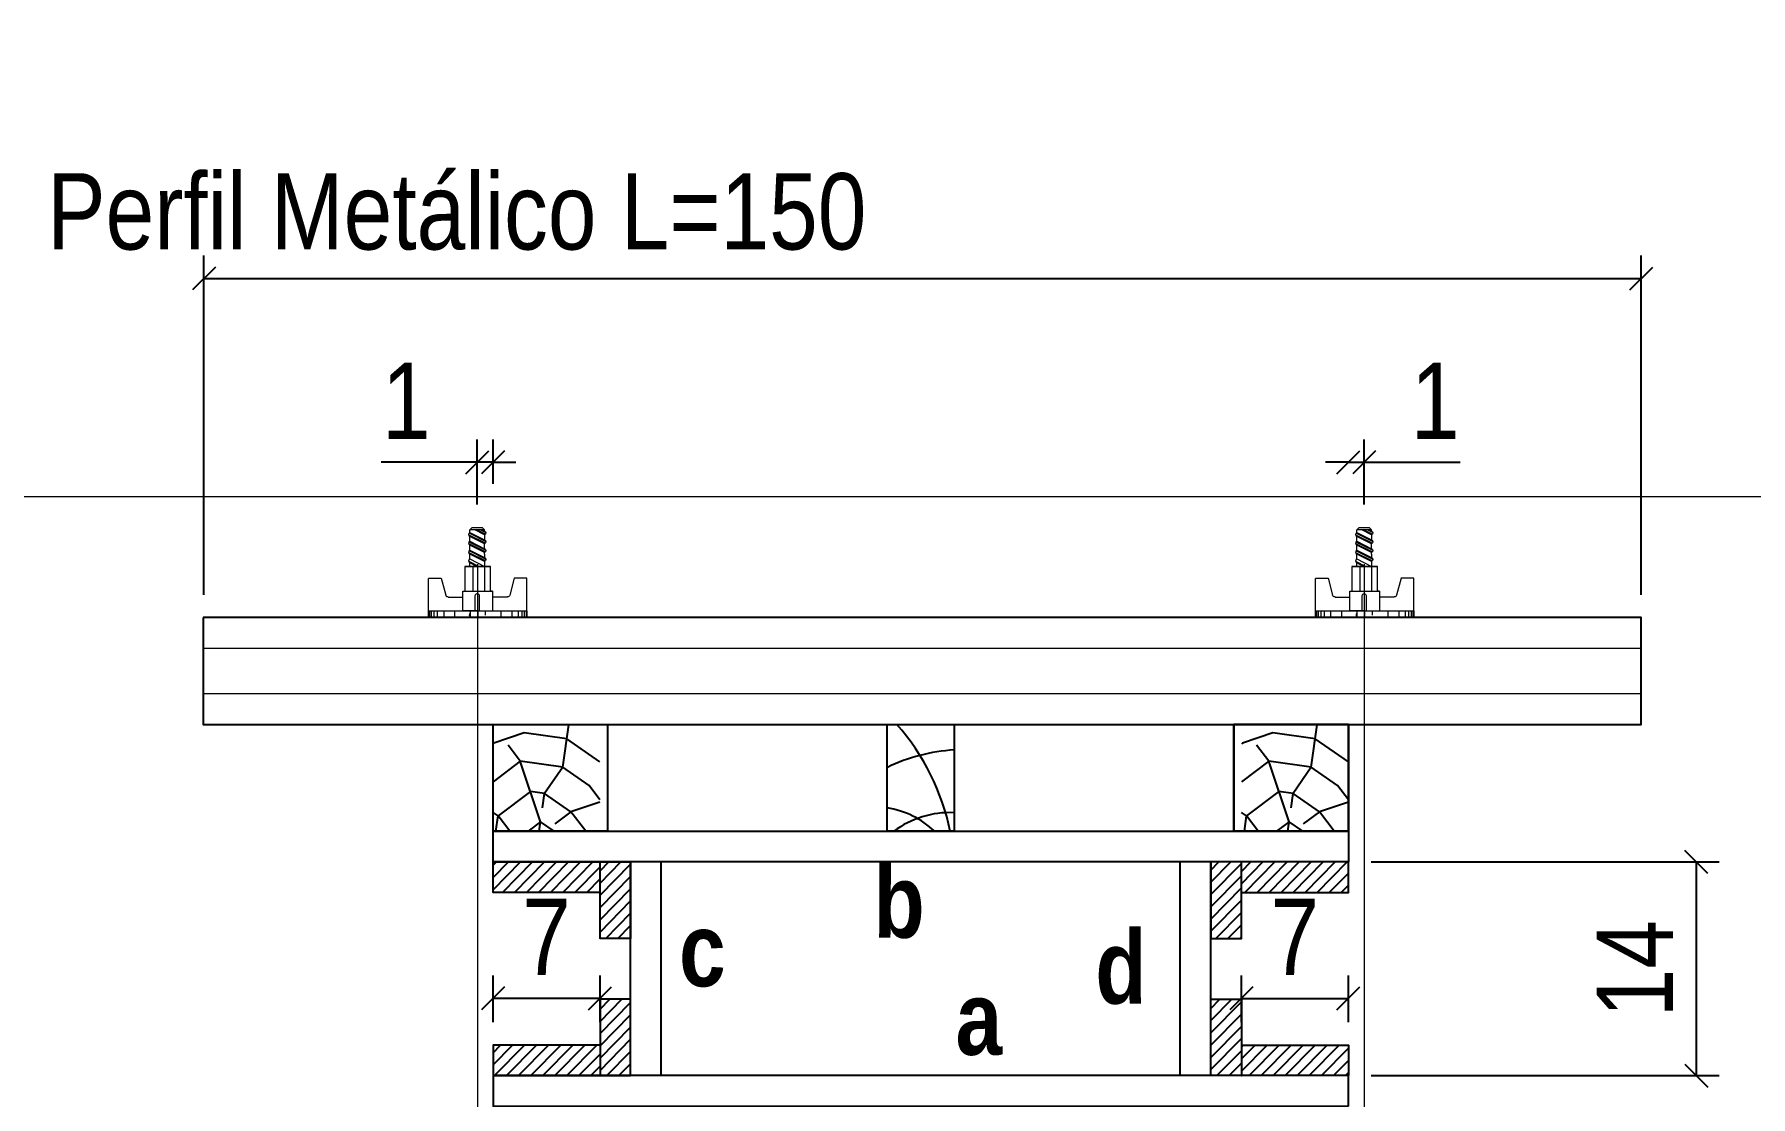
# Model space of a CAD drawing. Extents: x 2282 to 12463, y 760 to 16806.
# Drawn here: x 6226.9 to 6451.7, y 13978.4 to 14117.6 of the extents above; entities that cross this region are included whole.
import ezdxf

# ---------------------------------------------------------------- set-up
doc = ezdxf.new("R2010")
doc.units = 0
for name, color, linetype in [('1-2 PONTALETE', 7, 'Continuous'), ('COTA', 241, 'Continuous'), ('GRAVATA', 2, 'Continuous'), ('NOMENCLATURA', 7, 'Continuous'), ('Painéis', 200, 'Continuous'), ('PONTALETE', 7, 'Continuous'), ('SARRAFO', 251, 'Continuous')]:
    doc.layers.add(name, color=color, linetype=linetype)
doc.layers.add('CARIMBO', color=255, linetype='Continuous', lineweight=9)
doc.layers.add('Hachura', color=251, linetype='Continuous', lineweight=9)
doc.styles.add('COTA TECNICA 2X', font='techl___.ttf', dxfattribs={"height": 10})
doc.styles.add('ROMANC', font='techb___.ttf', dxfattribs={"height": 2.5})
doc.dimstyles.new('SECAO PILAR', dxfattribs={"dimtxt": 10, "dimasz": 3, "dimexe": 3, "dimexo": 3, "dimgap": 3, "dimtad": 1, "dimdec": 1, "dimlfac": 0.5, "dimzin": 12, "dimdsep": 46, "dimtxsty": 'COTA TECNICA 2X', "dimblk1": 'OBLIQUE', "dimblk2": 'OBLIQUE', "dimsah": 1, "dimcen": 0.9, "dimclrd": 256, "dimclre": 256, "dimclrt": 256, "dimadec": 1, "dimazin": 3, "dimtfac": 1, "dimtdec": 1, "dimtmove": 0, "dimatfit": 3, "dimfxl": 1, "dimtolj": 1, "dimtzin": 12, "dimarcsym": 0})

# ---------------------------------------------------------------- blocks, each defined once
blk = doc.blocks.new('_Oblique')
at = {"color": 0, "linetype": 'ByBlock', "lineweight": -2}
blk.add_line((-0.5, -0.5), (0.5, 0.5), dxfattribs=at)
blk = doc.blocks.new('*D253')
at = {"layer": 'COTA', "lineweight": -2, "transparency": 16777216}
for p, q in [((6284.89, 14055.98), (6284.89, 14064.53)), ((6286.96, 14058.69), (6286.96, 14064.53)), ((6284.89, 14061.53), (6272.31, 14061.53)), ((6286.96, 14061.53), (6284.89, 14061.53)), ((6286.96, 14061.53), (6289.96, 14061.53))]:
    blk.add_line(p, q, dxfattribs=at)
at = {"layer": 'Defpoints', "color": 0, "transparency": 16777216}
for p in [(6284.89, 14061.53), (6286.96, 14055.69), (6284.89, 14052.98)]:
    blk.add_point(p, dxfattribs=at)
at = {"layer": 'COTA', "lineweight": -2, "transparency": 16777216, "xscale": 3, "yscale": 3, "zscale": 3}
blk.add_blockref('_Oblique', (6284.89, 14061.53), dxfattribs=at)
at = {"layer": 'COTA', "lineweight": -2, "transparency": 16777216, "xscale": 3, "yscale": 3, "zscale": 3, "rotation": 180}
blk.add_blockref('_Oblique', (6286.96, 14061.53), dxfattribs=at)
at = {"layer": 'COTA', "transparency": 16777216, "insert": (6275.6, 14069.59), "char_height": 10, "attachment_point": 5, "style": 'COTA TECNICA 2X'}
blk.add_mtext('\\A1;1', dxfattribs=at)
blk = doc.blocks.new('*D254')
at = {"layer": 'COTA', "lineweight": -2, "transparency": 16777216}
for p, q in [((6401.07, 14055.98), (6401.07, 14064.53)), ((6399, 14061.53), (6396, 14061.53)), ((6399, 14061.53), (6401.07, 14061.53)), ((6401.07, 14061.53), (6413.65, 14061.53))]:
    blk.add_line(p, q, dxfattribs=at)
at = {"layer": 'Defpoints', "color": 0, "transparency": 16777216}
for p in [(6399, 14061.53), (6401.07, 14061.53), (6401.07, 14052.98)]:
    blk.add_point(p, dxfattribs=at)
at = {"layer": 'COTA', "lineweight": -2, "transparency": 16777216, "xscale": 3, "yscale": 3, "zscale": 3}
blk.add_blockref('_Oblique', (6399, 14061.53), dxfattribs=at)
at = {"layer": 'COTA', "lineweight": -2, "transparency": 16777216, "xscale": 3, "yscale": 3, "zscale": 3, "rotation": 180}
blk.add_blockref('_Oblique', (6401.07, 14061.53), dxfattribs=at)
at = {"layer": 'COTA', "transparency": 16777216, "insert": (6410.36, 14069.59), "char_height": 10, "attachment_point": 5, "style": 'COTA TECNICA 2X'}
blk.add_mtext('\\A1;1', dxfattribs=at)
blk = doc.blocks.new('*D255')
at = {"layer": 'COTA', "lineweight": -2, "transparency": 16777216}
for p, q in [((6249.09, 14044.18), (6249.09, 14088.61)), ((6437.36, 14044.18), (6437.36, 14088.61)), ((6249.09, 14085.61), (6437.36, 14085.61))]:
    blk.add_line(p, q, dxfattribs=at)
at = {"layer": 'Defpoints', "color": 0, "transparency": 16777216}
for p in [(6437.36, 14085.61), (6249.09, 14041.18), (6437.36, 14041.18)]:
    blk.add_point(p, dxfattribs=at)
at = {"layer": 'COTA', "lineweight": -2, "transparency": 16777216, "xscale": 3, "yscale": 3, "zscale": 3, "rotation": 180}
blk.add_blockref('_Oblique', (6249.09, 14085.61), dxfattribs=at)
at = {"layer": 'COTA', "lineweight": -2, "transparency": 16777216, "xscale": 3, "yscale": 3, "zscale": 3}
blk.add_blockref('_Oblique', (6437.36, 14085.61), dxfattribs=at)
at = {"layer": 'COTA', "transparency": 16777216, "insert": (6282.22, 14094.34), "char_height": 10, "attachment_point": 5, "style": 'COTA TECNICA 2X'}
blk.add_mtext('\\A1;Perfil Metálico L=150', dxfattribs=at)
blk = doc.blocks.new('*D256')
at = {"layer": 'COTA', "lineweight": -2, "transparency": 16777216}
for p, q in [((6402, 14009.17), (6447.57, 14009.17)), ((6444.57, 14009.17), (6444.57, 13981.17)), ((6402, 13981.17), (6447.57, 13981.17))]:
    blk.add_line(p, q, dxfattribs=at)
at = {"layer": 'Defpoints', "color": 0, "transparency": 16777216}
for p in [(6399, 14009.17), (6399, 13981.17), (6444.57, 13981.17)]:
    blk.add_point(p, dxfattribs=at)
at = {"layer": 'COTA', "lineweight": -2, "transparency": 16777216, "xscale": 3, "yscale": 3, "zscale": 3}
for p, rotation in [((6444.57, 14009.17), 90), ((6444.57, 13981.17), 270)]:
    blk.add_blockref('_Oblique', p, dxfattribs=dict(at, rotation=rotation))
at = {"layer": 'COTA', "transparency": 16777216, "insert": (6436.5, 13995.17), "char_height": 10, "attachment_point": 5, "rotation": 90, "style": 'COTA TECNICA 2X'}
blk.add_mtext('\\A1;14', dxfattribs=at)
blk = doc.blocks.new('C')
at = {"layer": 'Hachura', "color": 0}
for p, q in [((0, 3.22), (0, -3.22)), ((0.45, 3.22), (0, 3.22)), ((0.46, 3.16), (0, 3.16)), ((0.46, 3.05), (0, 3.05)), ((0.46, 2.88), (0, 2.88)), ((0, 2.75), (0, -1.16)), ((0.46, 2.65), (0, 2.65)), ((0.45, -3.23), (0.45, 3.22)), ((0.45, 3.22), (2.58, 3.22)), ((2.58, 2.39), (1.47, 2.09)), ((2.58, 3.22), (2.58, 2.39)), ((0.46, 2.23), (0, 2.23)), ((0.46, 1.51), (0, 1.51)), ((1.35, 1.94), (1.35, 0.96)), ((0.39, 0.49), (0.17, 0.49)), ((1.74, 0.97), (0.45, 0.97)), ((1.45, 0.1), (0.45, 0.1)), ((1.74, -0.97), (1.74, 0.97)), ((1.74, 0.97), (1.74, 0.84)), ((1.74, 0.97), (1.74, 0.84)), ((1.74, 0.84), (3.35, 0.84)), ((3.35, 0.45), (1.74, 0.45)), ((3.32, 0.84), (3.32, -0.84)), ((3.35, 0.84), (3.35, -0.84)), ((3.68, 0.45), (3.35, 0.45)), ((3.84, -0.52), (3.35, 0.45)), ((3.35, 0.06), (3.67, -0.57)), ((3.68, 0.45), (4.16, -0.52)), ((3.72, 0.5), (4.25, -0.57)), ((4.37, -0.55), (3.83, 0.53)), ((4.15, 0.45), (3.93, 0.45)), ((4.42, -0.52), (3.93, 0.45)), ((4.15, 0.45), (4.26, 0.45)), ((4.26, 0.45), (4.74, -0.52)), ((4.3, 0.5), (4.83, -0.57)), ((4.95, -0.55), (4.41, 0.53)), ((4.51, 0.45), (4.84, 0.45)), ((5, -0.52), (4.51, 0.45)), ((4.84, 0.45), (5.32, -0.52)), ((4.88, 0.5), (5.41, -0.57)), ((5.53, -0.55), (4.99, 0.53)), ((5.58, -0.52), (5.09, 0.45)), ((5.42, 0.45), (5.09, 0.45)), ((5.58, -0.52), (5.09, 0.45)), ((5.42, 0.45), (5.74, -0.19)), ((5.46, 0.5), (5.74, -0.07)), ((5.74, 0.19), (5.57, 0.53)), ((5.74, 0.32), (5.68, 0.45)), ((5.68, 0.45), (5.74, 0.45)), ((5.74, 0.45), (5.9, 0.29)), ((5.74, 0.45), (5.74, -0.52)), ((5.9, -0.36), (5.9, 0.29)), ((0.45, 0), (0, 0)), ((0.08, -0.48), (0.29, -0.48)), ((0.29, -0.48), (0.4, -0.48)), ((0.45, 0), (0.45, -0.97)), ((0.45, -0.16), (1.45, -0.16)), ((0.45, -0.65), (0.45, -0.32)), ((0.45, -3.23), (0.45, -0.65)), ((0.45, -0.97), (1.74, -0.97)), ((1.35, -1.94), (1.35, -0.97)), ((3.35, -0.32), (1.74, -0.32)), ((3.35, -0.84), (1.74, -0.84)), ((3.35, -0.07), (3.58, -0.52)), ((3.35, -0.52), (3.58, -0.52)), ((3.84, -0.52), (4.16, -0.52)), ((4.42, -0.52), (4.74, -0.52)), ((4.63, -0.52), (4.74, -0.52)), ((5, -0.52), (5.32, -0.52)), ((5.58, -0.52), (5.74, -0.52)), ((5.74, -0.52), (5.9, -0.36)), ((5.74, -0.52), (5.74, -0.52)), ((0.46, -1.52), (0, -1.52)), ((0.46, -2.23), (0, -2.23)), ((2.58, -2.39), (1.47, -2.1)), ((0.46, -2.65), (0, -2.65)), ((0.46, -2.88), (0, -2.88)), ((0.46, -3.05), (0, -3.05)), ((0.46, -3.16), (0, -3.16)), ((0, -3.22), (2.57, -3.22)), ((2.58, -3.23), (2.58, -2.39))]:
    blk.add_line(p, q, dxfattribs=at)
for centre, radius, start, end in [((1.52, 1.94), 0.161, 104.7436, 180), ((1.44, -0.03), 0.129, 272.695, 87.305), ((3.81, 0.39), 0.143, 25.5688, 154.4312), ((4.39, 0.39), 0.143, 25.5688, 154.4312), ((4.97, 0.39), 0.143, 25.5688, 154.4312), ((5.55, 0.39), 0.143, 25.5688, 154.4312), ((0.17, -0.37), 0.174, 221.744, 317.8592), ((3.71, -0.4), 0.174, 222.1408, 318.256), ((4.29, -0.4), 0.174, 222.1408, 318.256), ((4.87, -0.4), 0.174, 222.1408, 318.256), ((5.45, -0.4), 0.174, 222.1408, 318.256), ((5.61, -0.4), 0.174, 317.8592, 318.256), ((1.52, -1.94), 0.161, 180, 255.2564)]:
    blk.add_arc(centre, radius, start, end, dxfattribs=at)
blk = doc.blocks.new('*D258')
at = {"layer": 'COTA', "lineweight": -2, "transparency": 16777216}
for p, q in [((6384.98, 13988.17), (6384.98, 13994.29)), ((6399, 13988.17), (6399, 13994.29)), ((6384.98, 13991.29), (6399, 13991.29))]:
    blk.add_line(p, q, dxfattribs=at)
at = {"layer": 'Defpoints', "color": 0, "transparency": 16777216}
for p in [(6399, 13991.29), (6384.98, 13985.17), (6399, 13985.17)]:
    blk.add_point(p, dxfattribs=at)
at = {"layer": 'COTA', "lineweight": -2, "transparency": 16777216, "xscale": 3, "yscale": 3, "zscale": 3, "rotation": 180}
blk.add_blockref('_Oblique', (6384.98, 13991.29), dxfattribs=at)
at = {"layer": 'COTA', "lineweight": -2, "transparency": 16777216, "xscale": 3, "yscale": 3, "zscale": 3}
blk.add_blockref('_Oblique', (6399, 13991.29), dxfattribs=at)
at = {"layer": 'COTA', "transparency": 16777216, "insert": (6391.99, 13999.36), "char_height": 10, "attachment_point": 5, "style": 'COTA TECNICA 2X'}
blk.add_mtext('\\A1;7', dxfattribs=at)
blk = doc.blocks.new('*D259')
at = {"layer": 'COTA', "lineweight": -2, "transparency": 16777216}
for p, q in [((6286.96, 13988.17), (6286.96, 13994.29)), ((6300.98, 13988.17), (6300.98, 13994.29)), ((6300.98, 13991.29), (6286.96, 13991.29))]:
    blk.add_line(p, q, dxfattribs=at)
at = {"layer": 'Defpoints', "color": 0, "transparency": 16777216}
for p in [(6286.96, 13991.29), (6286.96, 13985.17), (6300.98, 13985.17)]:
    blk.add_point(p, dxfattribs=at)
at = {"layer": 'COTA', "lineweight": -2, "transparency": 16777216, "xscale": 3, "yscale": 3, "zscale": 3, "rotation": 180}
blk.add_blockref('_Oblique', (6286.96, 13991.29), dxfattribs=at)
at = {"layer": 'COTA', "lineweight": -2, "transparency": 16777216, "xscale": 3, "yscale": 3, "zscale": 3}
blk.add_blockref('_Oblique', (6300.98, 13991.29), dxfattribs=at)
at = {"layer": 'COTA', "transparency": 16777216, "insert": (6293.97, 13999.36), "char_height": 10, "attachment_point": 5, "style": 'COTA TECNICA 2X'}
blk.add_mtext('\\A1;7', dxfattribs=at)

msp = doc.modelspace()

# ---------------------------------------------------------------- hatches: boundary and pattern name
at = {"layer": 'PONTALETE'}
h = msp.add_hatch(dxfattribs=at)
h.set_pattern_fill('TRONCO', color=1, scale=37.5, angle=82, style=0, pattern_type=2)
h.set_pattern_definition([(82, (-5347.515, 15375.83), (-31.91606, 42.35404), [11.25, -26.25]), (82, (-5349.37, 15376.09), (-31.91606, 42.35404), [11.25, -26.25]), (82, (-5352.824, 15378.47), (-31.91606, 42.35404), [7.5, -30]), (82, (-5356.277, 15380.847), (-31.91606, 42.35404), [5.625, -31.875]), (82, (-5359.99, 15381.37), (-31.91606, 42.35404), [3.75, -33.75]), (82, (-5365.01, 15372.607), (-31.91606, 42.35404), [1.875, -9.375, 1.875, -24.375]), (82, (-5366.082, 15378.44), (-31.91606, 42.35404), [1.875, -15, 5.625, -15]), (82, (-5366.895, 15386.126), (-31.91606, 42.35404), [1.875, -1.875, 1.875, -31.875]), (82, (-5369.013, 15384.53), (-31.91606, 42.35404), [1.875, -35.625]), (82, (-5372.987, 15383.196), (-31.91606, 42.35404), [5.625, -31.875]), (82, (-5376.7, 15383.717), (-31.91606, 42.35404), [7.5, -30]), (82, (-5380.675, 15382.383), (-31.91606, 42.35404), [9.375, -11.25, 1.875, -15]), (172, (-5360.482, 15364.397), (-42.35404, -31.91606), [1.875, -3.75, 9.375, -22.5]), (172, (-5363.934, 15366.776), (-42.35404, -31.91606), [1.875, -1.875, 5.625, -28.125]), (172, (-5378.528, 15370.72), (-42.35404, -31.91606), [3.75, -33.75]), (172, (-5363.413, 15370.49), (-42.35404, -31.91606), [7.5, -11.25, 1.875, -16.875]), (172, (-5383.576, 15375.217), (-42.35404, -31.91606), [1.875, -35.625]), (172, (-5364.747, 15374.464), (-42.35404, -31.91606), [5.625, -31.875]), (172, (-5366.082, 15378.44), (-42.35404, -31.91606), [3.75, -33.75]), (172, (-5365.56, 15382.15), (-42.35404, -31.91606), [1.875, -5.625, 5.625, -24.375]), (172, (-5367.156, 15384.27), (-42.35404, -31.91606), [1.875, -35.625]), (172, (-5359.47, 15385.082), (-42.35404, -31.91606), [5.25, -32.25]), (172, (-5351.78, 15385.895), (-42.35404, -31.91606), [3.75, -33.75]), (172, (-5366.112, 15391.696), (-42.35404, -31.91606), [1.875, -35.625]), (172, (-5363.734, 15395.15), (-42.35404, -31.91606), [5.625, -31.875]), (172, (-5363.21, 15398.863), (-42.35404, -31.91606), [5.625, -31.875]), (127, (-5349.14, 15391.205), (-37.13505, 5.21899), [2.651625, -2.651625, 2.651625, -45.078134]), (127, (-5359.468, 15385.082), (-37.13505, 5.21899), [5.30325, -47.72976]), (127, (-5380.123, 15372.838), (-37.13505, 5.21899), [5.30325, -47.72976]), (127, (-5369.796, 15378.96), (-37.13505, 5.21899), [5.30325, -47.72976]), (127, (-5362.108, 15379.773), (-37.13505, 5.21899), [5.30325, -47.72976]), (127, (-5353.115, 15389.87), (-37.13505, 5.21899), [5.30325, -47.72976]), (127, (-5355.494, 15386.417), (-37.13505, 5.21899), [7.95495, -45.07806]), (127, (-5373.77, 15377.625), (-37.13505, 5.21899), [2.65162, -50.38138]), (127, (-5377.745, 15376.29), (-37.13505, 5.21899), [2.65162, -50.38138]), (127, (-5375.657, 15391.144), (-37.13505, 5.21899), [2.65162, -50.38138]), (127, (-5359.177, 15373.68), (-37.13505, 5.21899), [2.65162, -50.38138]), (127, (-5369.304, 15395.932), (-37.13505, 5.21899), [2.65162, -50.38138]), (127, (-5367.417, 15382.413), (-37.13505, 5.21899), [2.65162, -50.38138]), (127, (-5370.61, 15386.648), (-37.13505, 5.21899), [2.65162, -50.38138]), (217, (-5363.443, 15383.748), (-5.21899, -37.13505), [2.651625, -2.651625, 7.95495, -39.77481]), (217, (-5362.66, 15389.318), (-5.21899, -37.13505), [2.65162, -50.38138]), (217, (-5349.663, 15387.49), (-5.21899, -37.13505), [2.65162, -50.38138]), (217, (-5359.99, 15381.37), (-5.21899, -37.13505), [2.65162, -50.38138]), (217, (-5366.634, 15387.983), (-5.21899, -37.13505), [2.65162, -50.38138]), (217, (-5358.655, 15377.394), (-5.21899, -37.13505), [2.65162, -50.38138]), (217, (-5356.568, 15392.249), (-5.21899, -37.13505), [2.65162, -50.38138]), (217, (-5349.08, 15364.688), (-5.21899, -37.13505), [2.65162, -50.38138]), (217, (-5350.676, 15366.806), (-5.21899, -37.13505), [5.30325, -47.72976]), (217, (-5352.272, 15368.924), (-5.21899, -37.13505), [5.30325, -47.72976]), (217, (-5351.75, 15372.637), (-5.21899, -37.13505), [5.30325, -47.72976]), (217, (-5355.203, 15375.016), (-5.21899, -37.13505), [5.30325, -47.72976]), (217, (-5367.97, 15391.957), (-5.21899, -37.13505), [5.30325, -47.72976]), (217, (-5348.358, 15396.775), (-5.21899, -37.13505), [5.30325, -47.72976]), (217, (-5377.805, 15402.807), (-5.21899, -37.13505), [5.30325, -47.72976]), (217, (-5374.091, 15402.285), (-5.21899, -37.13505), [5.30325, -47.72976]), (217, (-5372.757, 15398.31), (-5.21899, -37.13505), [5.30325, -47.72976]), (217, (-5376.41, 15372.316), (-5.21899, -37.13505), [7.95495, -45.07806]), (217, (-5369.304, 15395.932), (-5.21899, -37.13505), [7.95495, -45.07806]), (108.56505, (-5383.315, 15377.073), (5.218991, 37.135053), [4.1925, -79.66005]), (108.56505, (-5364.747, 15374.464), (5.218991, 37.135053), [4.1925, -79.66005]), (108.56505, (-5375.366, 15379.743), (5.218991, 37.135053), [4.1925, -79.66005]), (108.56505, (-5347.806, 15387.23), (5.218991, 37.135053), [4.1925, -79.66005]), (108.56505, (-5351.78, 15385.895), (5.218991, 37.135053), [4.1925, -79.66005]), (108.56505, (-5360.773, 15375.799), (5.218991, 37.135053), [4.1925, -79.66005]), (108.56505, (-5379.34, 15378.408), (5.218991, 37.135053), [4.1925, -79.66005]), (108.56505, (-5366.634, 15387.983), (5.218991, 37.135053), [8.385, -75.46755]), (145.43495, (-5372.205, 15388.766), (-37.135053, 5.218991), [4.1925, -79.66005]), (145.43495, (-5360.281, 15392.77), (-37.135053, 5.218991), [4.1925, -79.66005]), (145.43495, (-5370.318, 15375.247), (-37.135053, 5.218991), [4.1925, -79.66005]), (145.43495, (-5373.218, 15368.08), (-37.135053, 5.218991), [4.1925, -79.66005]), (145.43495, (-5362.66, 15389.318), (-37.135053, 5.218991), [4.1925, -79.66005]), (145.43495, (-5363.182, 15385.604), (-37.135053, 5.218991), [4.1925, -79.66005]), (145.43495, (-5370.84, 15371.533), (-37.135053, 5.218991), [8.385, -75.46755]), (145.43495, (-5353.928, 15397.558), (-37.135053, 5.218991), [8.385, -75.46755]), (145.43495, (-5356.307, 15394.105), (-37.135053, 5.218991), [8.385, -75.46755]), (198.56505, (-5354.912, 15363.614), (-37.135053, 5.218991), [4.1925, -79.66005]), (198.56505, (-5375.336, 15366.485), (-37.135053, 5.218991), [4.1925, -79.66005]), (198.56505, (-5348.298, 15370.259), (-37.135053, 5.218991), [4.1925, -79.66005]), (198.56505, (-5382.241, 15371.242), (-37.135053, 5.218991), [4.1925, -79.66005]), (198.56505, (-5359.438, 15371.824), (-37.135053, 5.218991), [4.1925, -79.66005]), (198.56505, (-5362.108, 15379.773), (-37.135053, 5.218991), [4.1925, -79.66005]), (198.56505, (-5369.013, 15384.53), (-37.135053, 5.218991), [4.1925, -79.66005]), (198.56505, (-5356.507, 15365.732), (-37.135057, 5.219004), [4.1925, -79.66005]), (198.56505, (-5360.773, 15375.799), (-37.135053, 5.218991), [4.1925, -79.66005]), (198.56505, (-5355.494, 15386.417), (-37.135053, 5.218991), [4.1925, -79.66005]), (198.56505, (-5358.685, 15390.653), (-37.135053, 5.218991), [4.1925, -79.66005]), (198.56505, (-5368.782, 15399.645), (-37.135053, 5.218991), [4.1925, -79.66005]), (198.56505, (-5383.837, 15373.36), (-37.135053, 5.218991), [4.1925, -79.66005]), (198.56505, (-5382.763, 15367.529), (-37.135053, 5.218991), [8.385, -75.46755]), (198.56505, (-5355.986, 15369.446), (-37.135053, 5.218991), [8.385, -75.46755]), (235.43495, (-5351.198, 15363.092), (-5.218991, -37.135053), [4.1925, -79.66005]), (235.43495, (-5344.905, 15394.396), (-5.218991, -37.135053), [4.1925, -79.66005]), (235.43495, (-5363.734, 15395.149), (-5.218991, -37.135053), [4.1925, -79.66005]), (235.43495, (-5352.824, 15378.468), (-5.218991, -37.135053), [4.1925, -79.66005]), (235.43495, (-5349.372, 15376.09), (-5.218991, -37.135053), [4.1925, -79.66005]), (235.43495, (-5356.277, 15380.847), (-5.218991, -37.135053), [4.1925, -79.66005]), (235.43495, (-5376.992, 15395.119), (-5.218991, -37.135053), [4.1925, -79.66005]), (235.43495, (-5378.327, 15399.093), (-5.218991, -37.135053), [8.385, -75.46755])])
h.paths.add_polyline_path([(6286.96, 14013.18), (6300.96, 14013.18), (6300.96, 14027.18), (6286.96, 14027.18)])
h = msp.add_hatch(dxfattribs=at)
h.set_pattern_fill('TRONCO', color=1, scale=37.5, angle=82, style=0, pattern_type=2)
h.set_pattern_definition([(82, (-5249.478, 15375.83), (-31.91606, 42.35404), [11.25, -26.25]), (82, (-5251.335, 15376.09), (-31.91606, 42.35404), [11.25, -26.25]), (82, (-5254.787, 15378.47), (-31.91606, 42.35404), [7.5, -30]), (82, (-5258.24, 15380.847), (-31.91606, 42.35404), [5.625, -31.875]), (82, (-5261.953, 15381.37), (-31.91606, 42.35404), [3.75, -33.75]), (82, (-5266.97, 15372.607), (-31.91606, 42.35404), [1.875, -9.375, 1.875, -24.375]), (82, (-5268.045, 15378.44), (-31.91606, 42.35404), [1.875, -15, 5.625, -15]), (82, (-5268.86, 15386.126), (-31.91606, 42.35404), [1.875, -1.875, 1.875, -31.875]), (82, (-5270.976, 15384.53), (-31.91606, 42.35404), [1.875, -35.625]), (82, (-5274.95, 15383.196), (-31.91606, 42.35404), [5.625, -31.875]), (82, (-5278.664, 15383.717), (-31.91606, 42.35404), [7.5, -30]), (82, (-5282.64, 15382.383), (-31.91606, 42.35404), [9.375, -11.25, 1.875, -15]), (172, (-5262.445, 15364.397), (-42.35404, -31.91606), [1.875, -3.75, 9.375, -22.5]), (172, (-5265.898, 15366.776), (-42.35404, -31.91606), [1.875, -1.875, 5.625, -28.125]), (172, (-5280.49, 15370.72), (-42.35404, -31.91606), [3.75, -33.75]), (172, (-5265.376, 15370.49), (-42.35404, -31.91606), [7.5, -11.25, 1.875, -16.875]), (172, (-5285.54, 15375.217), (-42.35404, -31.91606), [1.875, -35.625]), (172, (-5266.71, 15374.464), (-42.35404, -31.91606), [5.625, -31.875]), (172, (-5268.045, 15378.44), (-42.35404, -31.91606), [3.75, -33.75]), (172, (-5267.524, 15382.15), (-42.35404, -31.91606), [1.875, -5.625, 5.625, -24.375]), (172, (-5269.12, 15384.27), (-42.35404, -31.91606), [1.875, -35.625]), (172, (-5261.43, 15385.082), (-42.35404, -31.91606), [5.25, -32.25]), (172, (-5253.743, 15385.895), (-42.35404, -31.91606), [3.75, -33.75]), (172, (-5268.076, 15391.696), (-42.35404, -31.91606), [1.875, -35.625]), (172, (-5265.697, 15395.15), (-42.35404, -31.91606), [5.625, -31.875]), (172, (-5265.175, 15398.863), (-42.35404, -31.91606), [5.625, -31.875]), (127, (-5251.104, 15391.205), (-37.13505, 5.21899), [2.651625, -2.651625, 2.651625, -45.078134]), (127, (-5261.431, 15385.082), (-37.13505, 5.21899), [5.30325, -47.72976]), (127, (-5282.087, 15372.838), (-37.13505, 5.21899), [5.30325, -47.72976]), (127, (-5271.76, 15378.96), (-37.13505, 5.21899), [5.30325, -47.72976]), (127, (-5264.07, 15379.773), (-37.13505, 5.21899), [5.30325, -47.72976]), (127, (-5255.078, 15389.87), (-37.13505, 5.21899), [5.30325, -47.72976]), (127, (-5257.457, 15386.417), (-37.13505, 5.21899), [7.95495, -45.07806]), (127, (-5275.733, 15377.625), (-37.13505, 5.21899), [2.65162, -50.38138]), (127, (-5279.708, 15376.29), (-37.13505, 5.21899), [2.65162, -50.38138]), (127, (-5277.62, 15391.144), (-37.13505, 5.21899), [2.65162, -50.38138]), (127, (-5261.14, 15373.68), (-37.13505, 5.21899), [2.65162, -50.38138]), (127, (-5271.267, 15395.932), (-37.13505, 5.21899), [2.65162, -50.38138]), (127, (-5269.38, 15382.413), (-37.13505, 5.21899), [2.65162, -50.38138]), (127, (-5272.572, 15386.648), (-37.13505, 5.21899), [2.65162, -50.38138]), (217, (-5265.406, 15383.748), (-5.21899, -37.13505), [2.651625, -2.651625, 7.95495, -39.77481]), (217, (-5264.623, 15389.318), (-5.21899, -37.13505), [2.65162, -50.38138]), (217, (-5251.626, 15387.49), (-5.21899, -37.13505), [2.65162, -50.38138]), (217, (-5261.953, 15381.37), (-5.21899, -37.13505), [2.65162, -50.38138]), (217, (-5268.597, 15387.983), (-5.21899, -37.13505), [2.65162, -50.38138]), (217, (-5260.618, 15377.394), (-5.21899, -37.13505), [2.65162, -50.38138]), (217, (-5258.53, 15392.249), (-5.21899, -37.13505), [2.65162, -50.38138]), (217, (-5251.044, 15364.688), (-5.21899, -37.13505), [2.65162, -50.38138]), (217, (-5252.64, 15366.806), (-5.21899, -37.13505), [5.30325, -47.72976]), (217, (-5254.235, 15368.924), (-5.21899, -37.13505), [5.30325, -47.72976]), (217, (-5253.713, 15372.637), (-5.21899, -37.13505), [5.30325, -47.72976]), (217, (-5257.166, 15375.016), (-5.21899, -37.13505), [5.30325, -47.72976]), (217, (-5269.932, 15391.957), (-5.21899, -37.13505), [5.30325, -47.72976]), (217, (-5250.32, 15396.775), (-5.21899, -37.13505), [5.30325, -47.72976]), (217, (-5279.768, 15402.807), (-5.21899, -37.13505), [5.30325, -47.72976]), (217, (-5276.055, 15402.285), (-5.21899, -37.13505), [5.30325, -47.72976]), (217, (-5274.72, 15398.31), (-5.21899, -37.13505), [5.30325, -47.72976]), (217, (-5278.373, 15372.316), (-5.21899, -37.13505), [7.95495, -45.07806]), (217, (-5271.267, 15395.932), (-5.21899, -37.13505), [7.95495, -45.07806]), (108.56505, (-5285.278, 15377.073), (5.218991, 37.135053), [4.1925, -79.66005]), (108.56505, (-5266.71, 15374.464), (5.218991, 37.135053), [4.1925, -79.66005]), (108.56505, (-5277.33, 15379.743), (5.218991, 37.135053), [4.1925, -79.66005]), (108.56505, (-5249.769, 15387.23), (5.218991, 37.135053), [4.1925, -79.66005]), (108.56505, (-5253.743, 15385.895), (5.218991, 37.135053), [4.1925, -79.66005]), (108.56505, (-5262.736, 15375.799), (5.218991, 37.135053), [4.1925, -79.66005]), (108.56505, (-5281.304, 15378.408), (5.218991, 37.135053), [4.1925, -79.66005]), (108.56505, (-5268.597, 15387.983), (5.218991, 37.135053), [8.385, -75.46755]), (145.43495, (-5274.168, 15388.766), (-37.135053, 5.218991), [4.1925, -79.66005]), (145.43495, (-5262.244, 15392.77), (-37.135053, 5.218991), [4.1925, -79.66005]), (145.43495, (-5272.281, 15375.247), (-37.135053, 5.218991), [4.1925, -79.66005]), (145.43495, (-5275.181, 15368.08), (-37.135053, 5.218991), [4.1925, -79.66005]), (145.43495, (-5264.623, 15389.318), (-37.135053, 5.218991), [4.1925, -79.66005]), (145.43495, (-5265.145, 15385.604), (-37.135053, 5.218991), [4.1925, -79.66005]), (145.43495, (-5272.803, 15371.533), (-37.135053, 5.218991), [8.385, -75.46755]), (145.43495, (-5255.891, 15397.558), (-37.135053, 5.218991), [8.385, -75.46755]), (145.43495, (-5258.27, 15394.105), (-37.135053, 5.218991), [8.385, -75.46755]), (198.56505, (-5256.875, 15363.614), (-37.135053, 5.218991), [4.1925, -79.66005]), (198.56505, (-5277.299, 15366.485), (-37.135053, 5.218991), [4.1925, -79.66005]), (198.56505, (-5250.26, 15370.259), (-37.135053, 5.218991), [4.1925, -79.66005]), (198.56505, (-5284.204, 15371.242), (-37.135053, 5.218991), [4.1925, -79.66005]), (198.56505, (-5261.401, 15371.824), (-37.135053, 5.218991), [4.1925, -79.66005]), (198.56505, (-5264.071, 15379.773), (-37.135053, 5.218991), [4.1925, -79.66005]), (198.56505, (-5270.976, 15384.53), (-37.135053, 5.218991), [4.1925, -79.66005]), (198.56505, (-5258.47, 15365.732), (-37.135057, 5.219004), [4.1925, -79.66005]), (198.56505, (-5262.736, 15375.799), (-37.135053, 5.218991), [4.1925, -79.66005]), (198.56505, (-5257.457, 15386.417), (-37.135053, 5.218991), [4.1925, -79.66005]), (198.56505, (-5260.649, 15390.653), (-37.135053, 5.218991), [4.1925, -79.66005]), (198.56505, (-5270.745, 15399.645), (-37.135053, 5.218991), [4.1925, -79.66005]), (198.56505, (-5285.8, 15373.36), (-37.135053, 5.218991), [4.1925, -79.66005]), (198.56505, (-5284.726, 15367.529), (-37.135053, 5.218991), [8.385, -75.46755]), (198.56505, (-5257.949, 15369.446), (-37.135053, 5.218991), [8.385, -75.46755]), (235.43495, (-5253.161, 15363.092), (-5.218991, -37.135053), [4.1925, -79.66005]), (235.43495, (-5246.868, 15394.396), (-5.218991, -37.135053), [4.1925, -79.66005]), (235.43495, (-5265.697, 15395.149), (-5.218991, -37.135053), [4.1925, -79.66005]), (235.43495, (-5254.787, 15378.468), (-5.218991, -37.135053), [4.1925, -79.66005]), (235.43495, (-5251.335, 15376.09), (-5.218991, -37.135053), [4.1925, -79.66005]), (235.43495, (-5258.24, 15380.847), (-5.218991, -37.135053), [4.1925, -79.66005]), (235.43495, (-5278.955, 15395.119), (-5.218991, -37.135053), [4.1925, -79.66005]), (235.43495, (-5280.29, 15399.093), (-5.218991, -37.135053), [8.385, -75.46755])])
h.paths.add_polyline_path([(6385, 14013.18), (6399, 14013.18), (6399, 14027.18), (6385, 14027.18)])
at = {"layer": 'SARRAFO'}
h = msp.add_hatch(dxfattribs=at)
h.set_pattern_fill('ANSI31', color=256, scale=9, angle=0.5, style=0)
h.set_pattern_definition([(45.5, (-90511.6095, -19680.3702), (-0.802406755, 0.788522922), [])])
h.paths.add_polyline_path([(6300.98, 14005.17), (6286.96, 14005.17), (6286.96, 14009.17), (6300.98, 14009.17)])
h = msp.add_hatch(dxfattribs=at)
h.set_pattern_fill('ANSI31', color=256, scale=9, angle=0.5, style=0)
h.set_pattern_definition([(45.5, (-109308.6598, -19734.4153), (-0.802406755, 0.788522922), [])])
h.paths.add_polyline_path([(6300.98, 13999.15), (6304.98, 13999.15), (6304.98, 14009.17), (6300.98, 14009.17)])
h = msp.add_hatch(dxfattribs=at)
h.set_pattern_fill('ANSI31', color=256, scale=9, angle=0.5, style=0)
h.set_pattern_definition([(45.5, (-109318.6598, -19734.4153), (-0.802406755, 0.788522922), [])])
h.paths.add_polyline_path([(6380.98, 13999.15), (6384.98, 13999.15), (6384.98, 14009.17), (6380.98, 14009.17)])
h = msp.add_hatch(dxfattribs=at)
h.set_pattern_fill('ANSI31', color=256, scale=9, angle=0.5, style=0)
h.set_pattern_definition([(45.5, (-90521.6095, -19680.3702), (-0.802406755, 0.788522922), [])])
h.paths.add_polyline_path([(6384.98, 14005.17), (6399, 14005.17), (6399, 14009.17), (6384.98, 14009.17)])
h = msp.add_hatch(dxfattribs=at)
h.set_pattern_fill('ANSI31', color=256, scale=9, angle=0.5, style=0)
h.set_pattern_definition([(45.5, (-109308.6598, -19712.4153), (-0.802406755, 0.788522922), [])])
h.paths.add_polyline_path([(6304.98, 13991.18), (6300.98, 13991.18), (6300.98, 13981.17), (6304.98, 13981.17)])
h = msp.add_hatch(dxfattribs=at)
h.set_pattern_fill('ANSI31', color=256, scale=9, angle=0.5, style=0)
h.set_pattern_definition([(45.5, (-109318.6598, -19712.4153), (-0.802406755, 0.788522922), [])])
h.paths.add_polyline_path([(6384.98, 13991.18), (6380.98, 13991.18), (6380.98, 13981.17), (6384.98, 13981.17)])
h = msp.add_hatch(dxfattribs=at)
h.set_pattern_fill('ANSI31', color=256, scale=9, angle=0.5, style=0)
h.set_pattern_definition([(45.5, (-90511.6095, -19658.3702), (-0.802406755, 0.788522922), [])])
h.paths.add_polyline_path([(6300.98, 13985.17), (6286.96, 13985.17), (6286.96, 13981.17), (6300.98, 13981.17)])
h = msp.add_hatch(dxfattribs=at)
h.set_pattern_fill('ANSI31', color=256, scale=9, angle=0.5, style=0)
h.set_pattern_definition([(45.5, (-90521.6095, -19658.3702), (-0.802406755, 0.788522922), [])])
h.paths.add_polyline_path([(6384.98, 13985.17), (6399, 13985.17), (6399, 13981.17), (6384.98, 13981.17)])

# ---------------------------------------------------------------- linework, layer by layer
at = {"layer": '1-2 PONTALETE', "color": 1}
for centre, radius, start, end in [((6348.8, 14000.57), 23.32, 93.5441, 115.9137), ((6336.75, 14004.65), 11.74, 46.6479, 80.9173), ((6346.81, 14003.31), 12.32, 87.4574, 126.7023)]:
    msp.add_arc(centre, radius, start, end, dxfattribs=at)
at = {"layer": 'CARIMBO', "color": 3}
msp.add_line((2282.39, 14057.07), (9611.68, 14057.07), dxfattribs=at)
at = {"layer": 'GRAVATA', "color": 1}
msp.add_lwpolyline([(6249, 14041.18), (6249, 14027.18), (6437.36, 14027.18), (6437.36, 14041.18)], close=True, dxfattribs=at)
at = {"layer": 'Hachura'}
for p, q in [((6284.96, 13938.35), (6284.95, 14048.18)), ((6401.13, 13938.35), (6401.12, 14048.18)), ((6249, 14037.18), (6437.36, 14037.18)), ((6437.36, 14031.18), (6249, 14031.18))]:
    msp.add_line(p, q, dxfattribs=at)
at = {"layer": 'Painéis'}
for p, q in [((6304.98, 13981.17), (6304.98, 14009.17)), ((6308.98, 13981.17), (6308.98, 14009.17)), ((6376.98, 13981.17), (6376.98, 14009.17)), ((6380.98, 13981.17), (6380.98, 14009.17))]:
    msp.add_line(p, q, dxfattribs=at)
for points in [[(6399, 14013.18), (6399, 14009.17), (6286.96, 14009.17), (6286.96, 14013.18)], [(6399, 13977.16), (6399, 13981.17), (6286.96, 13981.17), (6286.96, 13977.16)]]:
    msp.add_lwpolyline(points, close=True, dxfattribs=at)
at = {"layer": 'PONTALETE', "color": 1}
for points in [[(6286.96, 14027.18), (6301.96, 14027.18), (6301.96, 14013.18), (6286.96, 14013.18)], [(6338.6, 14027.18), (6347.35, 14027.18), (6347.35, 14013.18), (6338.6, 14013.18)], [(6384, 14027.18), (6399, 14027.18), (6399, 14013.18), (6384, 14013.18)]]:
    msp.add_lwpolyline(points, close=True, dxfattribs=at)
at = {"layer": 'PONTALETE', "color": 40}
msp.add_lwpolyline([(6399, 14027.18), (6384, 14027.18), (6384, 14013.18), (6399, 14013.18)], close=True, dxfattribs=at)
at = {"layer": 'PONTALETE', "color": 1}
msp.add_arc((6317.05, 14007.05), 30.42, 11.6357, 41.4455, dxfattribs=at)
at = {"layer": 'SARRAFO'}
for points in [[(6286.96, 14009.17), (6304.98, 14009.17), (6304.98, 13999.15), (6300.98, 13999.15), (6300.98, 14009.17)], [(6300.98, 14005.17), (6286.96, 14005.17), (6286.96, 14009.17)], [(6399, 14009.17), (6380.98, 14009.17), (6380.98, 13999.15), (6384.98, 13999.15), (6384.98, 14009.17)], [(6384.98, 14005.17), (6399, 14005.17), (6399, 14009.17)], [(6286.96, 13981.17), (6304.98, 13981.17), (6304.98, 13991.18), (6300.98, 13991.18), (6300.98, 13981.17)], [(6399, 13981.17), (6380.98, 13981.17), (6380.98, 13991.18), (6384.98, 13991.18), (6384.98, 13981.17)], [(6300.98, 13985.17), (6286.96, 13985.17), (6286.96, 13981.17)], [(6384.98, 13985.17), (6399, 13985.17), (6399, 13981.17)]]:
    msp.add_lwpolyline(points, dxfattribs=at)

# ---------------------------------------------------------------- block references
at = {"layer": 'Hachura', "linetype": 'Continuous', "xscale": -2, "yscale": 2, "zscale": 2, "rotation": 270}
for p in [(6284.96, 14041.18), (6401.13, 14041.18)]:
    msp.add_blockref('C', p, dxfattribs=at)

# ---------------------------------------------------------------- texts
at = {"layer": 'NOMENCLATURA', "style": 'ROMANC'}
for s, p in [('b', (6336.79, 13999.23)), ('c', (6311.32, 13992.87)), ('d', (6365.85, 13990.6)), ('a', (6347.54, 13983.89))]:
    msp.add_text(s, height=9.6, dxfattribs=at).set_placement(p)

# ---------------------------------------------------------------- dimensions: what is measured, and where the dimension line sits
at = {"layer": 'COTA'}
dim = msp.add_linear_dim(base=(6437.36, 14085.61), p1=(6249.09, 14041.18), p2=(6437.36, 14041.18), text='Perfil Metálico L=150', dimstyle='SECAO PILAR', dxfattribs=at)
dim.commit()
dim.dimension.update_dxf_attribs({"geometry": '*D255', "text_midpoint": (6282.22, 14085.61), "dimtype": 160})
for base, p1, p2, picture, middle in [((6284.89, 14061.53), (6286.96, 14055.69), (6284.89, 14052.98), '*D253', (6275.6, 14069.59)), ((6401.07, 14061.53), (6399, 14061.53), (6401.07, 14052.98), '*D254', (6410.36, 14069.59))]:
    dim = msp.add_linear_dim(base=base, p1=p1, p2=p2, dimstyle='SECAO PILAR', dxfattribs=at)
    dim.commit()
    dim.dimension.update_dxf_attribs({"geometry": picture, "text_midpoint": middle})
for base, p1, p2, angle, picture, middle, dimtype in [((6444.57, 13981.17), (6399, 14009.17), (6399, 13981.17), 90, '*D256', (6444.57, 13995.17), 160), ((6286.96, 13991.29), (6300.98, 13985.17), (6286.96, 13985.17), 180, '*D259', (6293.97, 13991.29), 161), ((6399, 13991.29), (6384.98, 13985.17), (6399, 13985.17), 0, '*D258', (6391.99, 13991.29), 161)]:
    dim = msp.add_linear_dim(base=base, p1=p1, p2=p2, angle=angle, dimstyle='SECAO PILAR', dxfattribs=at)
    dim.commit()
    dim.dimension.update_dxf_attribs({"geometry": picture, "text_midpoint": middle, "dimtype": dimtype})

doc.saveas('drawing.dxf')
